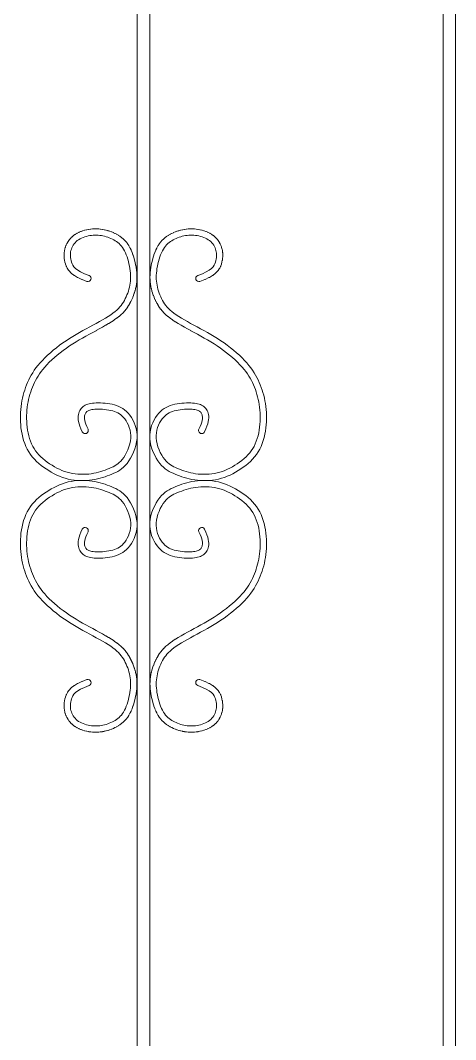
# Model space of a CAD drawing. Header units: millimetres. Extents: x -25 to 4147, y 0 to 2650.
# Drawn here: x 3185 to 3531, y 1030 to 1840 of the extents above; entities that cross this region are included whole.
import ezdxf

# ---------------------------------------------------------------- set-up
doc = ezdxf.new("R2010")
doc.units = ezdxf.units.MM
doc.layers.add('ceco.net 340', color=7, linetype='Continuous', lineweight=5)

msp = doc.modelspace()

# ---------------------------------------------------------------- linework, layer by layer
at = {"layer": 'ceco.net 340'}
for p, q in [((3277.63, 2250), (3277.63, 488.65)), ((3287.63, 2250), (3287.63, 488.65)), ((3520.95, 2250), (3520.95, 488.65)), ((3530.95, 2250), (3530.95, 488.65))]:
    msp.add_line(p, q, dxfattribs=at)
for points in [[(3239.45, 1637.25), (3235.66, 1638.68), (3232.66, 1640.08), (3230.33, 1641.45), (3228.58, 1642.78), (3227.31, 1644.09), (3226.42, 1645.38), (3225.81, 1646.64), (3225.38, 1647.87), (3225.05, 1649.09), (3224.8, 1650.28), (3224.62, 1651.46), (3224.53, 1652.62), (3224.52, 1653.76), (3224.59, 1654.89), (3224.74, 1656.01), (3224.98, 1657.12), (3225.3, 1658.21), (3225.71, 1659.29), (3226.2, 1660.35), (3226.78, 1661.37), (3227.45, 1662.35), (3228.21, 1663.28), (3229.07, 1664.16), (3230.02, 1664.97), (3231.07, 1665.72), (3232.2, 1666.39), (3233.4, 1666.99), (3234.65, 1667.52), (3235.95, 1667.98), (3237.28, 1668.38), (3238.62, 1668.71), (3239.97, 1668.96), (3241.3, 1669.16), (3242.63, 1669.28), (3243.95, 1669.35), (3245.26, 1669.35), (3246.56, 1669.29), (3247.86, 1669.17), (3249.15, 1668.99), (3250.43, 1668.75), (3251.71, 1668.46), (3252.98, 1668.11), (3254.24, 1667.71), (3255.48, 1667.26), (3256.7, 1666.75), (3257.89, 1666.19), (3259.04, 1665.59), (3260.16, 1664.93), (3261.23, 1664.22), (3262.26, 1663.46), (3263.25, 1662.62), (3264.19, 1661.69), (3265.09, 1660.67), (3265.95, 1659.54), (3266.77, 1658.29), (3267.54, 1656.9), (3268.27, 1655.38), (3268.95, 1653.73), (3269.58, 1651.99), (3270.16, 1650.18), (3270.68, 1648.32), (3271.14, 1646.45), (3271.53, 1644.58), (3271.86, 1642.75), (3272.11, 1640.96), (3272.3, 1639.23), (3272.4, 1637.55), (3272.44, 1635.9), (3272.4, 1634.27), (3272.29, 1632.68), (3272.1, 1631.09), (3271.84, 1629.51), (3271.5, 1627.94), (3271.1, 1626.37), (3270.62, 1624.82), (3270.09, 1623.28), (3269.5, 1621.77), (3268.86, 1620.29), (3268.17, 1618.85), (3267.44, 1617.46), (3266.67, 1616.11), (3265.84, 1614.81), (3264.92, 1613.54), (3263.91, 1612.29), (3262.77, 1611.05), (3261.49, 1609.81), (3260.04, 1608.57), (3258.41, 1607.31), (3256.58, 1606.02), (3254.56, 1604.71), (3252.38, 1603.37), (3250.07, 1602.01), (3247.63, 1600.63), (3245.11, 1599.23), (3242.51, 1597.8), (3239.87, 1596.37), (3237.2, 1594.91), (3234.51, 1593.43), (3231.81, 1591.91), (3229.11, 1590.36), (3226.42, 1588.76), (3223.75, 1587.11), (3221.1, 1585.4), (3218.49, 1583.62), (3215.91, 1581.77), (3213.4, 1579.85), (3210.95, 1577.89), (3208.6, 1575.89), (3206.35, 1573.87), (3204.22, 1571.84), (3202.22, 1569.82), (3200.38, 1567.81), (3198.7, 1565.83), (3197.17, 1563.88), (3195.79, 1561.95), (3194.53, 1560.02), (3193.39, 1558.1), (3192.34, 1556.17), (3191.38, 1554.24), (3190.49, 1552.28), (3189.67, 1550.3), (3188.9, 1548.29), (3188.19, 1546.25), (3187.55, 1544.17), (3186.97, 1542.06), (3186.45, 1539.9), (3185.99, 1537.7), (3185.6, 1535.46), (3185.28, 1533.16), (3185.03, 1530.82), (3184.85, 1528.43), (3184.75, 1526.01), (3184.74, 1523.56), (3184.81, 1521.09), (3184.98, 1518.6), (3185.24, 1516.09), (3185.61, 1513.57), (3186.07, 1511.06), (3186.65, 1508.58), (3187.35, 1506.13), (3188.17, 1503.73), (3189.11, 1501.4), (3190.19, 1499.16), (3191.41, 1497.02), (3192.77, 1494.99), (3194.25, 1493.07), (3195.86, 1491.25), (3197.57, 1489.53), (3199.38, 1487.9), (3201.26, 1486.36), (3203.21, 1484.89), (3205.22, 1483.5), (3207.27, 1482.18), (3209.37, 1480.93), (3211.51, 1479.76), (3213.69, 1478.69), (3215.91, 1477.71), (3218.18, 1476.85), (3220.49, 1476.1), (3222.84, 1475.48), (3225.23, 1474.99), (3227.65, 1474.62), (3230.08, 1474.38), (3232.51, 1474.25), (3234.92, 1474.24), (3237.3, 1474.33), (3239.62, 1474.52), (3241.88, 1474.8), (3244.07, 1475.17), (3246.17, 1475.62), (3248.2, 1476.13), (3250.16, 1476.7), (3252.06, 1477.32), (3253.89, 1477.97), (3255.66, 1478.65), (3257.38, 1479.34), (3259.05, 1480.05), (3260.67, 1480.79), (3262.24, 1481.61), (3263.78, 1482.53), (3265.29, 1483.59), (3266.76, 1484.82), (3268.22, 1486.26), (3269.65, 1487.93), (3271.06, 1489.87), (3272.42, 1492.03), (3273.7, 1494.4), (3274.85, 1496.91), (3275.85, 1499.54), (3276.65, 1502.24), (3277.23, 1504.98), (3277.54, 1507.71), (3277.56, 1510.4), (3277.31, 1513.02), (3276.83, 1515.56), (3276.13, 1517.99), (3275.25, 1520.29), (3274.22, 1522.45), (3273.07, 1524.44), (3271.82, 1526.24), (3270.51, 1527.84), (3269.13, 1529.24), (3267.69, 1530.46), (3266.19, 1531.52), (3264.63, 1532.43), (3263, 1533.2), (3261.3, 1533.86), (3259.55, 1534.41), (3257.73, 1534.87), (3255.87, 1535.24), (3253.99, 1535.53), (3252.12, 1535.75), (3250.26, 1535.9), (3248.46, 1535.99), (3246.72, 1536.01), (3245.07, 1535.98), (3243.54, 1535.9), (3242.11, 1535.77), (3240.78, 1535.57), (3239.54, 1535.32), (3238.4, 1535.01), (3237.34, 1534.63), (3236.35, 1534.18), (3235.44, 1533.65), (3234.6, 1533.05), (3233.83, 1532.38), (3233.13, 1531.62), (3232.51, 1530.79), (3231.98, 1529.89), (3231.53, 1528.9), (3231.17, 1527.83), (3230.91, 1526.69), (3230.75, 1525.46), (3230.71, 1524.13), (3230.81, 1522.68), (3231.06, 1521.1), (3231.49, 1519.36), (3232.11, 1517.45), (3232.94, 1515.35), (3234, 1513.04)], [(3325.82, 1637.25), (3329.61, 1638.68), (3332.61, 1640.08), (3334.94, 1641.45), (3336.69, 1642.78), (3337.96, 1644.09), (3338.85, 1645.38), (3339.46, 1646.64), (3339.89, 1647.87), (3340.22, 1649.09), (3340.47, 1650.28), (3340.65, 1651.46), (3340.74, 1652.62), (3340.75, 1653.76), (3340.68, 1654.89), (3340.53, 1656.01), (3340.29, 1657.12), (3339.97, 1658.21), (3339.56, 1659.29), (3339.07, 1660.35), (3338.49, 1661.37), (3337.82, 1662.35), (3337.06, 1663.28), (3336.2, 1664.16), (3335.25, 1664.97), (3334.2, 1665.72), (3333.07, 1666.39), (3331.87, 1666.99), (3330.62, 1667.52), (3329.32, 1667.98), (3327.99, 1668.38), (3326.65, 1668.71), (3325.3, 1668.96), (3323.97, 1669.16), (3322.64, 1669.28), (3321.32, 1669.35), (3320.01, 1669.35), (3318.71, 1669.29), (3317.41, 1669.17), (3316.12, 1668.99), (3314.84, 1668.75), (3313.56, 1668.46), (3312.29, 1668.11), (3311.03, 1667.71), (3309.79, 1667.26), (3308.57, 1666.75), (3307.38, 1666.19), (3306.23, 1665.59), (3305.11, 1664.93), (3304.04, 1664.22), (3303.01, 1663.46), (3302.02, 1662.62), (3301.08, 1661.69), (3300.18, 1660.67), (3299.32, 1659.54), (3298.5, 1658.29), (3297.73, 1656.9), (3297, 1655.38), (3296.32, 1653.73), (3295.69, 1651.99), (3295.11, 1650.18), (3294.59, 1648.32), (3294.13, 1646.45), (3293.73, 1644.58), (3293.41, 1642.75), (3293.16, 1640.96), (3292.97, 1639.23), (3292.87, 1637.55), (3292.83, 1635.9), (3292.87, 1634.27), (3292.98, 1632.68), (3293.17, 1631.09), (3293.43, 1629.51), (3293.77, 1627.94), (3294.17, 1626.37), (3294.64, 1624.82), (3295.18, 1623.28), (3295.77, 1621.77), (3296.41, 1620.29), (3297.09, 1618.85), (3297.83, 1617.46), (3298.6, 1616.11), (3299.43, 1614.81), (3300.35, 1613.54), (3301.36, 1612.29), (3302.5, 1611.05), (3303.78, 1609.81), (3305.23, 1608.57), (3306.86, 1607.31), (3308.69, 1606.02), (3310.71, 1604.71), (3312.89, 1603.37), (3315.2, 1602.01), (3317.63, 1600.63), (3320.16, 1599.23), (3322.76, 1597.8), (3325.4, 1596.37), (3328.07, 1594.91), (3330.76, 1593.43), (3333.46, 1591.91), (3336.16, 1590.36), (3338.85, 1588.76), (3341.52, 1587.11), (3344.17, 1585.4), (3346.78, 1583.62), (3349.36, 1581.77), (3351.87, 1579.85), (3354.32, 1577.89), (3356.67, 1575.89), (3358.92, 1573.87), (3361.05, 1571.84), (3363.05, 1569.82), (3364.89, 1567.81), (3366.57, 1565.83), (3368.1, 1563.88), (3369.48, 1561.95), (3370.74, 1560.02), (3371.88, 1558.1), (3372.93, 1556.17), (3373.89, 1554.24), (3374.78, 1552.28), (3375.6, 1550.3), (3376.37, 1548.29), (3377.08, 1546.25), (3377.72, 1544.17), (3378.3, 1542.06), (3378.82, 1539.9), (3379.28, 1537.7), (3379.67, 1535.46), (3379.99, 1533.16), (3380.24, 1530.82), (3380.42, 1528.43), (3380.52, 1526.01), (3380.53, 1523.56), (3380.46, 1521.09), (3380.29, 1518.6), (3380.03, 1516.09), (3379.66, 1513.57), (3379.2, 1511.06), (3378.62, 1508.58), (3377.92, 1506.13), (3377.1, 1503.73), (3376.16, 1501.4), (3375.08, 1499.16), (3373.86, 1497.02), (3372.5, 1494.99), (3371.02, 1493.07), (3369.41, 1491.25), (3367.7, 1489.53), (3365.89, 1487.9), (3364.01, 1486.36), (3362.06, 1484.89), (3360.05, 1483.5), (3358, 1482.18), (3355.9, 1480.93), (3353.76, 1479.76), (3351.58, 1478.69), (3349.36, 1477.71), (3347.09, 1476.85), (3344.78, 1476.1), (3342.43, 1475.48), (3340.04, 1474.99), (3337.62, 1474.62), (3335.19, 1474.38), (3332.76, 1474.25), (3330.35, 1474.24), (3327.97, 1474.33), (3325.65, 1474.52), (3323.39, 1474.8), (3321.2, 1475.17), (3319.1, 1475.62), (3317.07, 1476.13), (3315.11, 1476.7), (3313.21, 1477.32), (3311.38, 1477.97), (3309.61, 1478.65), (3307.89, 1479.34), (3306.22, 1480.05), (3304.6, 1480.79), (3303.03, 1481.61), (3301.49, 1482.53), (3299.98, 1483.59), (3298.5, 1484.82), (3297.05, 1486.26), (3295.62, 1487.93), (3294.21, 1489.87), (3292.85, 1492.03), (3291.57, 1494.4), (3290.42, 1496.91), (3289.42, 1499.54), (3288.62, 1502.24), (3288.04, 1504.98), (3287.73, 1507.71), (3287.71, 1510.4), (3287.96, 1513.02), (3288.44, 1515.56), (3289.14, 1517.99), (3290.02, 1520.29), (3291.05, 1522.45), (3292.2, 1524.44), (3293.45, 1526.24), (3294.76, 1527.84), (3296.14, 1529.24), (3297.57, 1530.46), (3299.08, 1531.52), (3300.64, 1532.43), (3302.27, 1533.2), (3303.97, 1533.86), (3305.72, 1534.41), (3307.54, 1534.87), (3309.4, 1535.24), (3311.28, 1535.53), (3313.15, 1535.75), (3315.01, 1535.9), (3316.81, 1535.99), (3318.55, 1536.01), (3320.2, 1535.98), (3321.73, 1535.9), (3323.16, 1535.77), (3324.49, 1535.57), (3325.73, 1535.32), (3326.87, 1535.01), (3327.93, 1534.63), (3328.92, 1534.18), (3329.83, 1533.65), (3330.67, 1533.05), (3331.44, 1532.38), (3332.14, 1531.62), (3332.76, 1530.79), (3333.29, 1529.89), (3333.74, 1528.9), (3334.1, 1527.83), (3334.36, 1526.69), (3334.52, 1525.46), (3334.56, 1524.13), (3334.46, 1522.68), (3334.21, 1521.1), (3333.78, 1519.36), (3333.16, 1517.45), (3332.33, 1515.35), (3331.27, 1513.04)], [(3239.45, 1311.39), (3235.66, 1309.96), (3232.66, 1308.57), (3230.33, 1307.2), (3228.58, 1305.86), (3227.31, 1304.55), (3226.42, 1303.27), (3225.81, 1302.01), (3225.38, 1300.77), (3225.05, 1299.56), (3224.8, 1298.36), (3224.62, 1297.19), (3224.53, 1296.03), (3224.52, 1294.88), (3224.59, 1293.75), (3224.74, 1292.64), (3224.98, 1291.53), (3225.3, 1290.43), (3225.71, 1289.35), (3226.2, 1288.3), (3226.78, 1287.28), (3227.45, 1286.3), (3228.21, 1285.36), (3229.07, 1284.49), (3230.02, 1283.67), (3231.07, 1282.93), (3232.2, 1282.26), (3233.4, 1281.66), (3234.65, 1281.12), (3235.95, 1280.66), (3237.28, 1280.27), (3238.62, 1279.94), (3239.97, 1279.68), (3241.3, 1279.49), (3242.63, 1279.36), (3243.95, 1279.3), (3245.26, 1279.3), (3246.56, 1279.36), (3247.86, 1279.48), (3249.15, 1279.66), (3250.43, 1279.9), (3251.71, 1280.19), (3252.98, 1280.53), (3254.24, 1280.94), (3255.48, 1281.39), (3256.7, 1281.9), (3257.89, 1282.45), (3259.04, 1283.06), (3260.16, 1283.72), (3261.23, 1284.42), (3262.26, 1285.19), (3263.25, 1286.03), (3264.19, 1286.95), (3265.09, 1287.97), (3265.95, 1289.1), (3266.77, 1290.35), (3267.54, 1291.74), (3268.27, 1293.27), (3268.95, 1294.91), (3269.58, 1296.66), (3270.16, 1298.47), (3270.68, 1300.32), (3271.14, 1302.2), (3271.53, 1304.07), (3271.86, 1305.9), (3272.11, 1307.68), (3272.3, 1309.41), (3272.4, 1311.1), (3272.44, 1312.75), (3272.4, 1314.37), (3272.29, 1315.97), (3272.1, 1317.55), (3271.84, 1319.13), (3271.5, 1320.71), (3271.1, 1322.27), (3270.62, 1323.83), (3270.09, 1325.36), (3269.5, 1326.87), (3268.86, 1328.35), (3268.17, 1329.79), (3267.44, 1331.18), (3266.67, 1332.53), (3265.84, 1333.83), (3264.92, 1335.11), (3263.91, 1336.36), (3262.77, 1337.6), (3261.49, 1338.83), (3260.04, 1340.08), (3258.41, 1341.34), (3256.58, 1342.62), (3254.56, 1343.94), (3252.38, 1345.27), (3250.07, 1346.63), (3247.63, 1348.02), (3245.11, 1349.42), (3242.51, 1350.84), (3239.87, 1352.28), (3237.2, 1353.74), (3234.51, 1355.22), (3231.81, 1356.73), (3229.11, 1358.28), (3226.42, 1359.88), (3223.75, 1361.53), (3221.1, 1363.24), (3218.49, 1365.02), (3215.91, 1366.88), (3213.4, 1368.79), (3210.95, 1370.75), (3208.6, 1372.75), (3206.35, 1374.77), (3204.22, 1376.8), (3202.22, 1378.83), (3200.38, 1380.83), (3198.7, 1382.81), (3197.17, 1384.76), (3195.79, 1386.7), (3194.53, 1388.62), (3193.39, 1390.55), (3192.34, 1392.47), (3191.38, 1394.41), (3190.49, 1396.36), (3189.67, 1398.34), (3188.9, 1400.35), (3188.19, 1402.39), (3187.55, 1404.47), (3186.97, 1406.58), (3186.45, 1408.74), (3185.99, 1410.94), (3185.6, 1413.19), (3185.28, 1415.49), (3185.03, 1417.83), (3184.85, 1420.21), (3184.75, 1422.63), (3184.74, 1425.08), (3184.81, 1427.55), (3184.98, 1430.05), (3185.24, 1432.56), (3185.61, 1435.07), (3186.07, 1437.58), (3186.65, 1440.07), (3187.35, 1442.52), (3188.17, 1444.91), (3189.11, 1447.24), (3190.19, 1449.48), (3191.41, 1451.63), (3192.77, 1453.66), (3194.25, 1455.58), (3195.86, 1457.4), (3197.57, 1459.12), (3199.38, 1460.75), (3201.26, 1462.29), (3203.21, 1463.75), (3205.22, 1465.15), (3207.27, 1466.47), (3209.37, 1467.72), (3211.51, 1468.88), (3213.69, 1469.96), (3215.91, 1470.93), (3218.18, 1471.8), (3220.49, 1472.54), (3222.84, 1473.17), (3225.23, 1473.66), (3227.65, 1474.02), (3230.08, 1474.26), (3232.51, 1474.39), (3234.92, 1474.41), (3237.3, 1474.32), (3239.62, 1474.13), (3241.88, 1473.85), (3244.07, 1473.48), (3246.17, 1473.03), (3248.2, 1472.52), (3250.16, 1471.95), (3252.06, 1471.33), (3253.89, 1470.68), (3255.66, 1470), (3257.38, 1469.31), (3259.05, 1468.6), (3260.67, 1467.86), (3262.24, 1467.04), (3263.78, 1466.12), (3265.29, 1465.06), (3266.76, 1463.83), (3268.22, 1462.39), (3269.65, 1460.71), (3271.06, 1458.78), (3272.42, 1456.61), (3273.7, 1454.25), (3274.85, 1451.73), (3275.85, 1449.11), (3276.65, 1446.4), (3277.23, 1443.67), (3277.54, 1440.94), (3277.56, 1438.25), (3277.31, 1435.62), (3276.83, 1433.09), (3276.13, 1430.65), (3275.25, 1428.35), (3274.22, 1426.19), (3273.07, 1424.21), (3271.82, 1422.41), (3270.51, 1420.81), (3269.13, 1419.41), (3267.69, 1418.18), (3266.19, 1417.13), (3264.63, 1416.22), (3263, 1415.44), (3261.3, 1414.79), (3259.55, 1414.24), (3257.73, 1413.78), (3255.87, 1413.4), (3253.99, 1413.11), (3252.12, 1412.89), (3250.26, 1412.74), (3248.46, 1412.66), (3246.72, 1412.63), (3245.07, 1412.66), (3243.54, 1412.74), (3242.11, 1412.88), (3240.78, 1413.07), (3239.54, 1413.32), (3238.4, 1413.64), (3237.34, 1414.02), (3236.35, 1414.47), (3235.44, 1414.99), (3234.6, 1415.59), (3233.83, 1416.27), (3233.13, 1417.02), (3232.51, 1417.85), (3231.98, 1418.76), (3231.53, 1419.75), (3231.17, 1420.81), (3230.91, 1421.96), (3230.75, 1423.19), (3230.71, 1424.52), (3230.81, 1425.96), (3231.06, 1427.55), (3231.49, 1429.28), (3232.11, 1431.19), (3232.94, 1433.29), (3234, 1435.6)], [(3325.82, 1311.39), (3329.61, 1309.96), (3332.61, 1308.57), (3334.94, 1307.2), (3336.69, 1305.86), (3337.96, 1304.55), (3338.85, 1303.27), (3339.46, 1302.01), (3339.89, 1300.77), (3340.22, 1299.56), (3340.47, 1298.36), (3340.65, 1297.19), (3340.74, 1296.03), (3340.75, 1294.88), (3340.68, 1293.75), (3340.53, 1292.64), (3340.29, 1291.53), (3339.97, 1290.43), (3339.56, 1289.35), (3339.07, 1288.3), (3338.49, 1287.28), (3337.82, 1286.3), (3337.06, 1285.36), (3336.2, 1284.49), (3335.25, 1283.67), (3334.2, 1282.93), (3333.07, 1282.26), (3331.87, 1281.66), (3330.62, 1281.12), (3329.32, 1280.66), (3327.99, 1280.27), (3326.65, 1279.94), (3325.3, 1279.68), (3323.97, 1279.49), (3322.64, 1279.36), (3321.32, 1279.3), (3320.01, 1279.3), (3318.71, 1279.36), (3317.41, 1279.48), (3316.12, 1279.66), (3314.84, 1279.9), (3313.56, 1280.19), (3312.29, 1280.53), (3311.03, 1280.94), (3309.79, 1281.39), (3308.57, 1281.9), (3307.38, 1282.45), (3306.23, 1283.06), (3305.11, 1283.72), (3304.04, 1284.42), (3303.01, 1285.19), (3302.02, 1286.03), (3301.08, 1286.95), (3300.18, 1287.97), (3299.32, 1289.1), (3298.5, 1290.35), (3297.73, 1291.74), (3297, 1293.27), (3296.32, 1294.91), (3295.69, 1296.66), (3295.11, 1298.47), (3294.59, 1300.32), (3294.13, 1302.2), (3293.73, 1304.07), (3293.41, 1305.9), (3293.16, 1307.68), (3292.97, 1309.41), (3292.87, 1311.1), (3292.83, 1312.75), (3292.87, 1314.37), (3292.98, 1315.97), (3293.17, 1317.55), (3293.43, 1319.13), (3293.77, 1320.71), (3294.17, 1322.27), (3294.64, 1323.83), (3295.18, 1325.36), (3295.77, 1326.87), (3296.41, 1328.35), (3297.09, 1329.79), (3297.83, 1331.18), (3298.6, 1332.53), (3299.43, 1333.83), (3300.35, 1335.11), (3301.36, 1336.36), (3302.5, 1337.6), (3303.78, 1338.83), (3305.23, 1340.08), (3306.86, 1341.34), (3308.69, 1342.62), (3310.71, 1343.94), (3312.89, 1345.27), (3315.2, 1346.63), (3317.63, 1348.02), (3320.16, 1349.42), (3322.76, 1350.84), (3325.4, 1352.28), (3328.07, 1353.74), (3330.76, 1355.22), (3333.46, 1356.73), (3336.16, 1358.28), (3338.85, 1359.88), (3341.52, 1361.53), (3344.17, 1363.24), (3346.78, 1365.02), (3349.36, 1366.88), (3351.87, 1368.79), (3354.32, 1370.75), (3356.67, 1372.75), (3358.92, 1374.77), (3361.05, 1376.8), (3363.05, 1378.83), (3364.89, 1380.83), (3366.57, 1382.81), (3368.1, 1384.76), (3369.48, 1386.7), (3370.74, 1388.62), (3371.88, 1390.55), (3372.93, 1392.47), (3373.89, 1394.41), (3374.78, 1396.36), (3375.6, 1398.34), (3376.37, 1400.35), (3377.08, 1402.39), (3377.72, 1404.47), (3378.3, 1406.58), (3378.82, 1408.74), (3379.28, 1410.94), (3379.67, 1413.19), (3379.99, 1415.49), (3380.24, 1417.83), (3380.42, 1420.21), (3380.52, 1422.63), (3380.53, 1425.08), (3380.46, 1427.55), (3380.29, 1430.05), (3380.03, 1432.56), (3379.66, 1435.07), (3379.2, 1437.58), (3378.62, 1440.07), (3377.92, 1442.52), (3377.1, 1444.91), (3376.16, 1447.24), (3375.08, 1449.48), (3373.86, 1451.63), (3372.5, 1453.66), (3371.02, 1455.58), (3369.41, 1457.4), (3367.7, 1459.12), (3365.89, 1460.75), (3364.01, 1462.29), (3362.06, 1463.75), (3360.05, 1465.15), (3358, 1466.47), (3355.9, 1467.72), (3353.76, 1468.88), (3351.58, 1469.96), (3349.36, 1470.93), (3347.09, 1471.8), (3344.78, 1472.54), (3342.43, 1473.17), (3340.04, 1473.66), (3337.62, 1474.02), (3335.19, 1474.26), (3332.76, 1474.39), (3330.35, 1474.41), (3327.97, 1474.32), (3325.65, 1474.13), (3323.39, 1473.85), (3321.2, 1473.48), (3319.1, 1473.03), (3317.07, 1472.52), (3315.11, 1471.95), (3313.21, 1471.33), (3311.38, 1470.68), (3309.61, 1470), (3307.89, 1469.31), (3306.22, 1468.6), (3304.6, 1467.86), (3303.03, 1467.04), (3301.49, 1466.12), (3299.98, 1465.06), (3298.5, 1463.83), (3297.05, 1462.39), (3295.62, 1460.71), (3294.21, 1458.78), (3292.85, 1456.61), (3291.57, 1454.25), (3290.42, 1451.73), (3289.42, 1449.11), (3288.62, 1446.4), (3288.04, 1443.67), (3287.73, 1440.94), (3287.71, 1438.25), (3287.96, 1435.62), (3288.44, 1433.09), (3289.14, 1430.65), (3290.02, 1428.35), (3291.05, 1426.19), (3292.2, 1424.21), (3293.45, 1422.41), (3294.76, 1420.81), (3296.14, 1419.41), (3297.57, 1418.18), (3299.08, 1417.13), (3300.64, 1416.22), (3302.27, 1415.44), (3303.97, 1414.79), (3305.72, 1414.24), (3307.54, 1413.78), (3309.4, 1413.4), (3311.28, 1413.11), (3313.15, 1412.89), (3315.01, 1412.74), (3316.81, 1412.66), (3318.55, 1412.63), (3320.2, 1412.66), (3321.73, 1412.74), (3323.16, 1412.88), (3324.49, 1413.07), (3325.73, 1413.32), (3326.87, 1413.64), (3327.93, 1414.02), (3328.92, 1414.47), (3329.83, 1414.99), (3330.67, 1415.59), (3331.44, 1416.27), (3332.14, 1417.02), (3332.76, 1417.85), (3333.29, 1418.76), (3333.74, 1419.75), (3334.1, 1420.81), (3334.36, 1421.96), (3334.52, 1423.19), (3334.56, 1424.52), (3334.46, 1425.96), (3334.21, 1427.55), (3333.78, 1429.28), (3333.16, 1431.19), (3332.33, 1433.29), (3331.27, 1435.6)]]:
    msp.add_lwpolyline(points, dxfattribs=at)
for points in [[(3237.68, 1632.58), (3233.9, 1634, -0.018526), (3233.56, 1634.15), (3230.55, 1635.54, -0.02401), (3230.12, 1635.77), (3227.8, 1637.13, -0.03058), (3227.29, 1637.47), (3225.54, 1638.81, -0.037109), (3224.99, 1639.31), (3223.72, 1640.62, -0.040944), (3223.2, 1641.25), (3222.31, 1642.53, -0.03872), (3221.92, 1643.2), (3221.31, 1644.46, -0.02899), (3221.09, 1644.99), (3220.66, 1646.23, -0.016625), (3220.56, 1646.55), (3220.23, 1647.76, -0.014695), (3220.16, 1648.05), (3219.91, 1649.24, -0.015749), (3219.85, 1649.55), (3219.68, 1650.73, -0.016704), (3219.64, 1651.06), (3219.55, 1652.22, -0.017506), (3219.53, 1652.57), (3219.52, 1653.71, -0.018102), (3219.53, 1654.08), (3219.6, 1655.21, -0.01845), (3219.64, 1655.57), (3219.79, 1656.69, -0.018524), (3219.85, 1657.05), (3220.09, 1658.16, -0.018452), (3220.18, 1658.52), (3220.5, 1659.62, -0.018802), (3220.62, 1659.97), (3221.03, 1661.05, -0.019374), (3221.18, 1661.41), (3221.67, 1662.46, -0.020024), (3221.85, 1662.82), (3222.43, 1663.84, -0.020714), (3222.65, 1664.19), (3223.32, 1665.17, -0.021397), (3223.58, 1665.52), (3224.34, 1666.45, -0.022021), (3224.64, 1666.78), (3225.49, 1667.65, -0.022531), (3225.82, 1667.96), (3226.77, 1668.77, -0.022367), (3227.13, 1669.05), (3228.17, 1669.79, -0.020214), (3228.51, 1670.01), (3229.64, 1670.69, -0.017942), (3229.95, 1670.86), (3231.15, 1671.46, -0.016078), (3231.45, 1671.59), (3232.7, 1672.13, -0.01459), (3232.97, 1672.23), (3234.27, 1672.69, -0.01344), (3234.53, 1672.78), (3235.85, 1673.17, -0.012596), (3236.1, 1673.24), (3237.44, 1673.56, -0.012037), (3237.68, 1673.62), (3239.02, 1673.87, -0.011796), (3239.25, 1673.91), (3240.59, 1674.11, -0.01186), (3240.83, 1674.13), (3242.15, 1674.26, -0.011906), (3242.39, 1674.28), (3243.71, 1674.34, -0.011871), (3243.95, 1674.35), (3245.26, 1674.35, -0.011755), (3245.49, 1674.34), (3246.79, 1674.28, -0.01156), (3247.02, 1674.26), (3248.32, 1674.14, -0.011293), (3248.54, 1674.12), (3249.83, 1673.94, -0.01096), (3250.05, 1673.9), (3251.34, 1673.67, -0.010625), (3251.54, 1673.62), (3252.82, 1673.33, -0.010507), (3253.03, 1673.28), (3254.3, 1672.93, -0.010519), (3254.5, 1672.87), (3255.76, 1672.47, -0.010613), (3255.96, 1672.4), (3257.2, 1671.95, -0.010791), (3257.4, 1671.87), (3258.62, 1671.37, -0.011052), (3258.82, 1671.28), (3260.01, 1670.72, -0.011398), (3260.21, 1670.62), (3261.37, 1670.01, -0.011831), (3261.57, 1669.9), (3262.69, 1669.24, -0.012624), (3262.9, 1669.11), (3263.98, 1668.4, -0.014451), (3264.21, 1668.24), (3265.25, 1667.47, -0.016231), (3265.5, 1667.27), (3266.49, 1666.43, -0.017546), (3266.75, 1666.19), (3267.69, 1665.27, -0.018298), (3267.94, 1665), (3268.84, 1663.98, -0.018454), (3269.08, 1663.7), (3269.93, 1662.57, -0.01805), (3270.14, 1662.27), (3270.96, 1661.02, -0.017188), (3271.13, 1660.72), (3271.91, 1659.34, -0.015683), (3272.05, 1659.06), (3272.78, 1657.53, -0.013181), (3272.89, 1657.29), (3273.57, 1655.65, -0.01117), (3273.65, 1655.44), (3274.28, 1653.69, -0.009782), (3274.35, 1653.51), (3274.92, 1651.7, -0.008856), (3274.97, 1651.53), (3275.5, 1649.67, -0.008297), (3275.54, 1649.51), (3276, 1647.64, -0.008056), (3276.03, 1647.48), (3276.43, 1645.61, -0.008123), (3276.46, 1645.45), (3276.78, 1643.62, -0.008556), (3276.81, 1643.45), (3277.06, 1641.67, -0.00932), (3277.09, 1641.48), (3277.27, 1639.75, -0.010075), (3277.28, 1639.55), (3277.39, 1637.87, -0.010733), (3277.4, 1637.65), (3277.44, 1636, -0.011254), (3277.44, 1635.78), (3277.4, 1634.15, -0.011605), (3277.39, 1633.92), (3277.27, 1632.32, -0.011758), (3277.25, 1632.09), (3277.06, 1630.51, -0.011701), (3277.03, 1630.27), (3276.77, 1628.7, -0.011388), (3276.73, 1628.47), (3276.39, 1626.9, -0.010808), (3276.34, 1626.69), (3275.94, 1625.12, -0.010278), (3275.88, 1624.92), (3275.41, 1623.37, -0.009859), (3275.35, 1623.18), (3274.82, 1621.64, -0.009545), (3274.75, 1621.46), (3274.16, 1619.96, -0.009335), (3274.09, 1619.78), (3273.45, 1618.3, -0.009229), (3273.37, 1618.14), (3272.69, 1616.7, -0.00923), (3272.6, 1616.53), (3271.87, 1615.14, -0.009723), (3271.78, 1614.97), (3271, 1613.62, -0.011671), (3270.88, 1613.42), (3270.05, 1612.12, -0.013556), (3269.9, 1611.89), (3268.98, 1610.62, -0.014792), (3268.8, 1610.39), (3267.79, 1609.14, -0.015289), (3267.59, 1608.9), (3266.45, 1607.67, -0.015076), (3266.24, 1607.45), (3264.96, 1606.21, -0.014282), (3264.75, 1606.02), (3263.3, 1604.78, -0.013091), (3263.1, 1604.61), (3261.47, 1603.35, -0.011392), (3261.28, 1603.22), (3259.45, 1601.93, -0.008802), (3259.3, 1601.83), (3257.29, 1600.52, -0.006609), (3257.18, 1600.45), (3255, 1599.11, -0.004919), (3254.92, 1599.06), (3252.6, 1597.7, -0.003568), (3252.54, 1597.66), (3250.11, 1596.28, -0.002447), (3250.06, 1596.26), (3247.54, 1594.86, -0.001481), (3247.51, 1594.84), (3244.91, 1593.42, -0.000613), (3244.9, 1593.41), (3242.26, 1591.97), (3239.6, 1590.52), (3236.94, 1589.06), (3234.28, 1587.57), (3231.64, 1586.05), (3229.02, 1584.49), (3226.42, 1582.89), (3223.87, 1581.23), (3221.35, 1579.52), (3218.89, 1577.75), (3216.48, 1575.92), (3214.14, 1574.04), (3211.89, 1572.12), (3209.74, 1570.2), (3207.72, 1568.28), (3205.84, 1566.37), (3204.13, 1564.5), (3202.58, 1562.68), (3201.18, 1560.89), (3199.92, 1559.12), (3198.77, 1557.37), (3197.73, 1555.63), (3196.78, 1553.87), (3195.9, 1552.09), (3195.08, 1550.29), (3194.31, 1548.45), (3193.6, 1546.58), (3192.94, 1544.69), (3192.35, 1542.77), (3191.81, 1540.81), (3191.33, 1538.81), (3190.9, 1536.77), (3190.54, 1534.68), (3190.24, 1532.54), (3190.01, 1530.36), (3189.84, 1528.15), (3189.75, 1525.9), (3189.74, 1523.62), (3189.81, 1521.33), (3189.96, 1519.02), (3190.21, 1516.71), (3190.54, 1514.39), (3190.97, 1512.09), (3191.5, 1509.83), (3192.12, 1507.62), (3192.85, 1505.48), (3193.69, 1503.43), (3194.62, 1501.48), (3195.67, 1499.64), (3196.83, 1497.91), (3198.11, 1496.26), (3199.51, 1494.67), (3201.02, 1493.15), (3202.64, 1491.69), (3204.35, 1490.29), (3206.14, 1488.95), (3208, 1487.66), (3209.91, 1486.43), (3211.85, 1485.27), (3213.81, 1484.2), (3215.79, 1483.22), (3217.81, 1482.34), (3219.84, 1481.57), (3221.9, 1480.9), (3223.98, 1480.35), (3226.11, 1479.91), (3228.27, 1479.59), (3230.46, 1479.37), (3232.66, 1479.25), (3234.84, 1479.24), (3237, 1479.32), (3239.11, 1479.49), (3241.16, 1479.75), (3243.13, 1480.08), (3245.04, 1480.49), (3246.89, 1480.95), (3248.69, 1481.48), (3250.45, 1482.05), (3252.16, 1482.66), (3253.84, 1483.3), (3255.47, 1483.96), (3257.03, 1484.62), (3258.47, 1485.28), (3259.81, 1485.97), (3261.06, 1486.72), (3262.24, 1487.56), (3263.4, 1488.52), (3264.55, 1489.66), (3265.72, 1491.03), (3266.92, 1492.67), (3268.1, 1494.55), (3269.22, 1496.63), (3270.23, 1498.84), (3271.11, 1501.14), (3271.8, 1503.47), (3272.28, 1505.78), (3272.54, 1508.01), (3272.56, 1510.18), (3272.36, 1512.31), (3271.96, 1514.4), (3271.38, 1516.41), (3270.65, 1518.32), (3269.79, 1520.12), (3268.84, 1521.76), (3267.83, 1523.22), (3266.79, 1524.49), (3265.72, 1525.57), (3264.63, 1526.5), (3263.49, 1527.3), (3262.29, 1528), (3261.02, 1528.61), (3259.65, 1529.13), (3258.19, 1529.59), (3256.62, 1529.99), (3254.99, 1530.32), (3253.31, 1530.58), (3251.62, 1530.78), (3249.94, 1530.91), (3248.3, 1530.99), (3246.73, 1531.01), (3245.25, 1530.99), (3243.91, 1530.91), (3242.7, 1530.8), (3241.63, 1530.65), (3240.71, 1530.46), (3239.91, 1530.24), (3239.23, 1529.99), (3238.65, 1529.73), (3238.14, 1529.44), (3237.7, 1529.12), (3237.32, 1528.79), (3236.98, 1528.42), (3236.68, 1528.02), (3236.42, 1527.58), (3236.19, 1527.07), (3235.99, 1526.48), (3235.84, 1525.81), (3235.74, 1525.06), (3235.72, 1524.22), (3235.78, 1523.24), (3235.96, 1522.09), (3236.3, 1520.73), (3236.81, 1519.15), (3237.54, 1517.32), (3238.54, 1515.13)], [(3327.59, 1632.58), (3331.37, 1634, 0.018526), (3331.71, 1634.15), (3334.72, 1635.54, 0.02401), (3335.14, 1635.77), (3337.47, 1637.13, 0.03058), (3337.98, 1637.47), (3339.73, 1638.81, 0.037109), (3340.28, 1639.31), (3341.55, 1640.62, 0.040944), (3342.07, 1641.25), (3342.96, 1642.53, 0.03872), (3343.35, 1643.2), (3343.96, 1644.46, 0.02899), (3344.18, 1644.99), (3344.61, 1646.23, 0.016625), (3344.71, 1646.55), (3345.04, 1647.76, 0.014695), (3345.11, 1648.05), (3345.36, 1649.24, 0.015749), (3345.42, 1649.55), (3345.59, 1650.73, 0.016704), (3345.63, 1651.06), (3345.72, 1652.22, 0.017506), (3345.74, 1652.57), (3345.75, 1653.71, 0.018102), (3345.74, 1654.08), (3345.67, 1655.21, 0.01845), (3345.63, 1655.57), (3345.48, 1656.69, 0.018524), (3345.42, 1657.05), (3345.18, 1658.16, 0.018452), (3345.09, 1658.52), (3344.77, 1659.62, 0.018802), (3344.65, 1659.97), (3344.24, 1661.05, 0.019374), (3344.09, 1661.41), (3343.6, 1662.46, 0.020024), (3343.42, 1662.82), (3342.84, 1663.84, 0.020714), (3342.62, 1664.19), (3341.95, 1665.17, 0.021397), (3341.69, 1665.52), (3340.93, 1666.45, 0.022021), (3340.63, 1666.78), (3339.78, 1667.65, 0.022531), (3339.45, 1667.96), (3338.5, 1668.77, 0.022367), (3338.14, 1669.05), (3337.1, 1669.79, 0.020214), (3336.76, 1670.01), (3335.63, 1670.69, 0.017942), (3335.31, 1670.86), (3334.12, 1671.46, 0.016078), (3333.82, 1671.59), (3332.57, 1672.13, 0.01459), (3332.3, 1672.23), (3331, 1672.69, 0.01344), (3330.74, 1672.78), (3329.42, 1673.17, 0.012596), (3329.17, 1673.24), (3327.83, 1673.56, 0.012037), (3327.59, 1673.62), (3326.25, 1673.87, 0.011796), (3326.01, 1673.91), (3324.68, 1674.11, 0.01186), (3324.44, 1674.13), (3323.12, 1674.26, 0.011906), (3322.88, 1674.28), (3321.56, 1674.34, 0.011871), (3321.32, 1674.35), (3320.01, 1674.35, 0.011755), (3319.78, 1674.34), (3318.48, 1674.28, 0.01156), (3318.25, 1674.26), (3316.95, 1674.14, 0.011293), (3316.73, 1674.12), (3315.44, 1673.94, 0.01096), (3315.22, 1673.9), (3313.93, 1673.67, 0.010625), (3313.73, 1673.62), (3312.45, 1673.33, 0.010507), (3312.24, 1673.28), (3310.97, 1672.93, 0.010519), (3310.77, 1672.87), (3309.51, 1672.47, 0.010613), (3309.31, 1672.4), (3308.07, 1671.95, 0.010791), (3307.87, 1671.87), (3306.65, 1671.37, 0.011052), (3306.45, 1671.28), (3305.26, 1670.72, 0.011398), (3305.06, 1670.62), (3303.9, 1670.01, 0.011831), (3303.7, 1669.9), (3302.58, 1669.24, 0.012624), (3302.37, 1669.11), (3301.29, 1668.4, 0.014451), (3301.05, 1668.24), (3300.02, 1667.47, 0.016231), (3299.77, 1667.27), (3298.78, 1666.43, 0.017546), (3298.52, 1666.19), (3297.58, 1665.27, 0.018298), (3297.33, 1665), (3296.43, 1663.98, 0.018454), (3296.19, 1663.7), (3295.34, 1662.57, 0.01805), (3295.13, 1662.27), (3294.31, 1661.02, 0.017188), (3294.14, 1660.72), (3293.36, 1659.34, 0.015683), (3293.22, 1659.06), (3292.49, 1657.53, 0.013181), (3292.38, 1657.29), (3291.7, 1655.65, 0.01117), (3291.62, 1655.44), (3290.99, 1653.69, 0.009782), (3290.92, 1653.51), (3290.35, 1651.7, 0.008856), (3290.3, 1651.53), (3289.77, 1649.67, 0.008297), (3289.73, 1649.51), (3289.27, 1647.64, 0.008056), (3289.24, 1647.48), (3288.84, 1645.61, 0.008123), (3288.81, 1645.45), (3288.49, 1643.62, 0.008556), (3288.46, 1643.45), (3288.21, 1641.67, 0.00932), (3288.18, 1641.48), (3288, 1639.75, 0.010075), (3287.98, 1639.55), (3287.88, 1637.87, 0.010733), (3287.87, 1637.65), (3287.83, 1636, 0.011254), (3287.83, 1635.78), (3287.87, 1634.15, 0.011605), (3287.88, 1633.92), (3288, 1632.32, 0.011758), (3288.02, 1632.09), (3288.21, 1630.51, 0.011701), (3288.24, 1630.27), (3288.5, 1628.7, 0.011388), (3288.54, 1628.47), (3288.88, 1626.9, 0.010808), (3288.93, 1626.69), (3289.33, 1625.12, 0.010278), (3289.39, 1624.92), (3289.86, 1623.37, 0.009859), (3289.92, 1623.18), (3290.45, 1621.64, 0.009545), (3290.52, 1621.46), (3291.11, 1619.96, 0.009335), (3291.18, 1619.78), (3291.82, 1618.3, 0.009229), (3291.9, 1618.14), (3292.58, 1616.7, 0.00923), (3292.67, 1616.53), (3293.4, 1615.14, 0.009723), (3293.49, 1614.97), (3294.27, 1613.62, 0.011671), (3294.39, 1613.42), (3295.22, 1612.12, 0.013556), (3295.37, 1611.89), (3296.29, 1610.62, 0.014792), (3296.47, 1610.39), (3297.48, 1609.14, 0.015289), (3297.68, 1608.9), (3298.82, 1607.67, 0.015076), (3299.03, 1607.45), (3300.31, 1606.21, 0.014282), (3300.52, 1606.02), (3301.97, 1604.78, 0.013091), (3302.17, 1604.61), (3303.8, 1603.35, 0.011392), (3303.99, 1603.22), (3305.82, 1601.93, 0.008802), (3305.96, 1601.83), (3307.98, 1600.52, 0.006609), (3308.09, 1600.45), (3310.27, 1599.11, 0.004919), (3310.35, 1599.06), (3312.67, 1597.7, 0.003568), (3312.73, 1597.66), (3315.16, 1596.28, 0.002447), (3315.21, 1596.26), (3317.73, 1594.86, 0.001481), (3317.76, 1594.84), (3320.35, 1593.42, 0.000613), (3320.37, 1593.41), (3323.01, 1591.97), (3325.67, 1590.52), (3328.33, 1589.06), (3330.99, 1587.57), (3333.63, 1586.05), (3336.25, 1584.49), (3338.85, 1582.89), (3341.4, 1581.23), (3343.92, 1579.52), (3346.38, 1577.75), (3348.79, 1575.92), (3351.13, 1574.04), (3353.38, 1572.12), (3355.53, 1570.2), (3357.55, 1568.28), (3359.43, 1566.37), (3361.14, 1564.5), (3362.69, 1562.68), (3364.09, 1560.89), (3365.35, 1559.12), (3366.5, 1557.37), (3367.54, 1555.63), (3368.49, 1553.87), (3369.37, 1552.09), (3370.19, 1550.29), (3370.96, 1548.45), (3371.67, 1546.58), (3372.32, 1544.69), (3372.92, 1542.77), (3373.46, 1540.81), (3373.94, 1538.81), (3374.37, 1536.77), (3374.73, 1534.68), (3375.03, 1532.54), (3375.26, 1530.36), (3375.43, 1528.15), (3375.52, 1525.9), (3375.53, 1523.62), (3375.46, 1521.33), (3375.31, 1519.02), (3375.06, 1516.71), (3374.73, 1514.39), (3374.3, 1512.09), (3373.77, 1509.83), (3373.15, 1507.62), (3372.42, 1505.48), (3371.58, 1503.43), (3370.64, 1501.48), (3369.6, 1499.64), (3368.44, 1497.91), (3367.16, 1496.26), (3365.76, 1494.67), (3364.25, 1493.15), (3362.63, 1491.69), (3360.92, 1490.29), (3359.13, 1488.95), (3357.27, 1487.66), (3355.36, 1486.43), (3353.42, 1485.27), (3351.46, 1484.2), (3349.47, 1483.22), (3347.46, 1482.34), (3345.43, 1481.57), (3343.37, 1480.9), (3341.29, 1480.35), (3339.16, 1479.91), (3337, 1479.59), (3334.81, 1479.37), (3332.61, 1479.25), (3330.43, 1479.24), (3328.27, 1479.32), (3326.16, 1479.49), (3324.11, 1479.75), (3322.14, 1480.08), (3320.23, 1480.49), (3318.38, 1480.95), (3316.58, 1481.48), (3314.82, 1482.05), (3313.11, 1482.66), (3311.43, 1483.3), (3309.8, 1483.96), (3308.24, 1484.62), (3306.8, 1485.28), (3305.46, 1485.97), (3304.21, 1486.72), (3303.03, 1487.56), (3301.87, 1488.52), (3300.72, 1489.66), (3299.55, 1491.03), (3298.35, 1492.67), (3297.17, 1494.55), (3296.05, 1496.63), (3295.03, 1498.84), (3294.16, 1501.14), (3293.47, 1503.47), (3292.99, 1505.78), (3292.73, 1508.01), (3292.71, 1510.18), (3292.91, 1512.31), (3293.31, 1514.4), (3293.89, 1516.41), (3294.62, 1518.32), (3295.48, 1520.12), (3296.43, 1521.76), (3297.44, 1523.22), (3298.48, 1524.49), (3299.55, 1525.57), (3300.64, 1526.5), (3301.78, 1527.3), (3302.97, 1528), (3304.25, 1528.61), (3305.62, 1529.13), (3307.08, 1529.59), (3308.65, 1529.99), (3310.28, 1530.32), (3311.96, 1530.58), (3313.65, 1530.78), (3315.33, 1530.91), (3316.97, 1530.99), (3318.54, 1531.01), (3320.02, 1530.99), (3321.36, 1530.91), (3322.57, 1530.8), (3323.64, 1530.65), (3324.56, 1530.46), (3325.36, 1530.24), (3326.04, 1529.99), (3326.62, 1529.73), (3327.13, 1529.44), (3327.57, 1529.12), (3327.95, 1528.79), (3328.29, 1528.42), (3328.59, 1528.02), (3328.85, 1527.58), (3329.08, 1527.07), (3329.28, 1526.48), (3329.43, 1525.81), (3329.53, 1525.06), (3329.55, 1524.22), (3329.49, 1523.24), (3329.31, 1522.09), (3328.97, 1520.73), (3328.46, 1519.15), (3327.73, 1517.32), (3326.73, 1515.13)], [(3237.68, 1316.07), (3233.9, 1314.64, 0.018526), (3233.56, 1314.5), (3230.55, 1313.1, 0.02401), (3230.12, 1312.88), (3227.8, 1311.51, 0.03058), (3227.29, 1311.17), (3225.54, 1309.83, 0.037109), (3224.99, 1309.34), (3223.72, 1308.03, 0.040944), (3223.2, 1307.4), (3222.31, 1306.11, 0.03872), (3221.92, 1305.45), (3221.31, 1304.19, 0.02899), (3221.09, 1303.65), (3220.66, 1302.41, 0.016625), (3220.56, 1302.1), (3220.23, 1300.88, 0.014695), (3220.16, 1300.6), (3219.91, 1299.4, 0.015749), (3219.85, 1299.09), (3219.68, 1297.92, 0.016704), (3219.64, 1297.58), (3219.55, 1296.43, 0.017506), (3219.53, 1296.08), (3219.52, 1294.93, 0.018102), (3219.53, 1294.57), (3219.6, 1293.44, 0.01845), (3219.64, 1293.07), (3219.79, 1291.96, 0.018524), (3219.85, 1291.59), (3220.09, 1290.48, 0.018452), (3220.18, 1290.13), (3220.5, 1289.03, 0.018802), (3220.62, 1288.67), (3221.03, 1287.59, 0.019374), (3221.18, 1287.24), (3221.67, 1286.18, 0.020024), (3221.85, 1285.83), (3222.43, 1284.8, 0.020714), (3222.65, 1284.45), (3223.32, 1283.47, 0.021397), (3223.58, 1283.13), (3224.34, 1282.2, 0.022021), (3224.64, 1281.87), (3225.49, 1280.99, 0.022531), (3225.82, 1280.68), (3226.77, 1279.87, 0.022367), (3227.13, 1279.6), (3228.17, 1278.85, 0.020214), (3228.51, 1278.63), (3229.64, 1277.96, 0.017942), (3229.95, 1277.79), (3231.15, 1277.19, 0.016078), (3231.45, 1277.05), (3232.7, 1276.52, 0.01459), (3232.97, 1276.41), (3234.27, 1275.95, 0.01344), (3234.53, 1275.87), (3235.85, 1275.47, 0.012596), (3236.1, 1275.41), (3237.44, 1275.08, 0.012037), (3237.68, 1275.03), (3239.02, 1274.77, 0.011796), (3239.25, 1274.73), (3240.59, 1274.54, 0.01186), (3240.83, 1274.51), (3242.15, 1274.38, 0.011906), (3242.39, 1274.37), (3243.71, 1274.3, 0.011871), (3243.95, 1274.3), (3245.26, 1274.3, 0.011755), (3245.49, 1274.3), (3246.79, 1274.36, 0.01156), (3247.02, 1274.38), (3248.32, 1274.5, 0.011293), (3248.54, 1274.53), (3249.83, 1274.71, 0.01096), (3250.05, 1274.74), (3251.34, 1274.98, 0.010625), (3251.54, 1275.02), (3252.82, 1275.31, 0.010507), (3253.03, 1275.36), (3254.3, 1275.71, 0.010519), (3254.5, 1275.77), (3255.76, 1276.17, 0.010613), (3255.96, 1276.24), (3257.2, 1276.69, 0.010791), (3257.4, 1276.77), (3258.62, 1277.28, 0.011052), (3258.82, 1277.37), (3260.01, 1277.93, 0.011398), (3260.21, 1278.03), (3261.37, 1278.63, 0.011831), (3261.57, 1278.75), (3262.69, 1279.4, 0.012624), (3262.9, 1279.54), (3263.98, 1280.24, 0.014451), (3264.21, 1280.41), (3265.25, 1281.18, 0.016231), (3265.5, 1281.38), (3266.49, 1282.22, 0.017546), (3266.75, 1282.45), (3267.69, 1283.38, 0.018298), (3267.94, 1283.64), (3268.84, 1284.66, 0.018454), (3269.08, 1284.95), (3269.93, 1286.08, 0.01805), (3270.14, 1286.37), (3270.96, 1287.63, 0.017188), (3271.13, 1287.92), (3271.91, 1289.31, 0.015683), (3272.05, 1289.59), (3272.78, 1291.11, 0.013181), (3272.89, 1291.35), (3273.57, 1293, 0.01117), (3273.65, 1293.21), (3274.28, 1294.95, 0.009782), (3274.35, 1295.14), (3274.92, 1296.95, 0.008856), (3274.97, 1297.12), (3275.5, 1298.97, 0.008297), (3275.54, 1299.13), (3276, 1301.01, 0.008056), (3276.03, 1301.17), (3276.43, 1303.03, 0.008123), (3276.46, 1303.19), (3276.78, 1305.03, 0.008556), (3276.81, 1305.2), (3277.06, 1306.98, 0.00932), (3277.09, 1307.16), (3277.27, 1308.89, 0.010075), (3277.28, 1309.09), (3277.39, 1310.78, 0.010733), (3277.4, 1310.99), (3277.44, 1312.64, 0.011254), (3277.44, 1312.87), (3277.4, 1314.49, 0.011605), (3277.39, 1314.72), (3277.27, 1316.32, 0.011758), (3277.25, 1316.56), (3277.06, 1318.14, 0.011701), (3277.03, 1318.37), (3276.77, 1319.95, 0.011388), (3276.73, 1320.17), (3276.39, 1321.75, 0.010808), (3276.34, 1321.96), (3275.94, 1323.53, 0.010278), (3275.88, 1323.72), (3275.41, 1325.28, 0.009859), (3275.35, 1325.47), (3274.82, 1327, 0.009545), (3274.75, 1327.18), (3274.16, 1328.69, 0.009335), (3274.09, 1328.86), (3273.45, 1330.34, 0.009229), (3273.37, 1330.51), (3272.69, 1331.95, 0.00923), (3272.6, 1332.11), (3271.87, 1333.51, 0.009723), (3271.78, 1333.68), (3271, 1335.02, 0.011671), (3270.88, 1335.22), (3270.05, 1336.53, 0.013556), (3269.9, 1336.75), (3268.98, 1338.02, 0.014792), (3268.8, 1338.26), (3267.79, 1339.51, 0.015289), (3267.59, 1339.74), (3266.45, 1340.98, 0.015076), (3266.24, 1341.19), (3264.96, 1342.43, 0.014282), (3264.75, 1342.62), (3263.3, 1343.87, 0.013091), (3263.1, 1344.03), (3261.47, 1345.29, 0.011392), (3261.28, 1345.43), (3259.45, 1346.72, 0.008802), (3259.3, 1346.81), (3257.29, 1348.13, 0.006609), (3257.18, 1348.2), (3255, 1349.53, 0.004919), (3254.92, 1349.59), (3252.6, 1350.95, 0.003568), (3252.54, 1350.98), (3250.11, 1352.36, 0.002447), (3250.06, 1352.39), (3247.54, 1353.79, 0.001481), (3247.51, 1353.8), (3244.91, 1355.23, 0.000613), (3244.9, 1355.23), (3242.26, 1356.67), (3239.6, 1358.12), (3236.94, 1359.59), (3234.28, 1361.08), (3231.64, 1362.6), (3229.02, 1364.16), (3226.42, 1365.76), (3223.87, 1367.41), (3221.35, 1369.12), (3218.89, 1370.9), (3216.48, 1372.73), (3214.14, 1374.61), (3211.89, 1376.52), (3209.74, 1378.45), (3207.72, 1380.37), (3205.84, 1382.27), (3204.13, 1384.14), (3202.58, 1385.97), (3201.18, 1387.76), (3199.92, 1389.52), (3198.77, 1391.27), (3197.73, 1393.02), (3196.78, 1394.77), (3195.9, 1396.55), (3195.08, 1398.36), (3194.31, 1400.2), (3193.6, 1402.06), (3192.94, 1403.95), (3192.35, 1405.88), (3191.81, 1407.83), (3191.33, 1409.83), (3190.9, 1411.87), (3190.54, 1413.96), (3190.24, 1416.1), (3190.01, 1418.28), (3189.84, 1420.5), (3189.75, 1422.75), (3189.74, 1425.02), (3189.81, 1427.31), (3189.96, 1429.62), (3190.21, 1431.94), (3190.54, 1434.26), (3190.97, 1436.55), (3191.5, 1438.82), (3192.12, 1441.03), (3192.85, 1443.16), (3193.69, 1445.22), (3194.62, 1447.16), (3195.67, 1449), (3196.83, 1450.73), (3198.11, 1452.39), (3199.51, 1453.97), (3201.02, 1455.49), (3202.64, 1456.95), (3204.35, 1458.35), (3206.14, 1459.7), (3208, 1460.99), (3209.91, 1462.22), (3211.85, 1463.37), (3213.81, 1464.44), (3215.79, 1465.42), (3217.81, 1466.3), (3219.84, 1467.08), (3221.9, 1467.75), (3223.98, 1468.3), (3226.11, 1468.73), (3228.27, 1469.06), (3230.46, 1469.28), (3232.66, 1469.39), (3234.84, 1469.41), (3237, 1469.32), (3239.11, 1469.15), (3241.16, 1468.9), (3243.13, 1468.56), (3245.04, 1468.16), (3246.89, 1467.69), (3248.69, 1467.17), (3250.45, 1466.6), (3252.16, 1465.99), (3253.84, 1465.35), (3255.47, 1464.69), (3257.03, 1464.03), (3258.47, 1463.36), (3259.81, 1462.67), (3261.06, 1461.92), (3262.24, 1461.09), (3263.4, 1460.12), (3264.55, 1458.98), (3265.72, 1457.61), (3266.92, 1455.97), (3268.1, 1454.09), (3269.22, 1452.02), (3270.23, 1449.8), (3271.11, 1447.51), (3271.8, 1445.18), (3272.28, 1442.87), (3272.54, 1440.63), (3272.56, 1438.46), (3272.36, 1436.33), (3271.96, 1434.25), (3271.38, 1432.24), (3270.65, 1430.32), (3269.79, 1428.53), (3268.84, 1426.88), (3267.83, 1425.42), (3266.79, 1424.15), (3265.72, 1423.07), (3264.63, 1422.14), (3263.49, 1421.34), (3262.29, 1420.65), (3261.02, 1420.04), (3259.65, 1419.51), (3258.19, 1419.05), (3256.62, 1418.66), (3254.99, 1418.33), (3253.31, 1418.07), (3251.62, 1417.87), (3249.94, 1417.73), (3248.3, 1417.65), (3246.73, 1417.63), (3245.25, 1417.66), (3243.91, 1417.73), (3242.7, 1417.85), (3241.63, 1418), (3240.71, 1418.19), (3239.91, 1418.41), (3239.23, 1418.65), (3238.65, 1418.92), (3238.14, 1419.21), (3237.7, 1419.52), (3237.32, 1419.86), (3236.98, 1420.22), (3236.68, 1420.62), (3236.42, 1421.07), (3236.19, 1421.58), (3235.99, 1422.16), (3235.84, 1422.84), (3235.74, 1423.59), (3235.72, 1424.43), (3235.78, 1425.4), (3235.96, 1426.55), (3236.3, 1427.91), (3236.81, 1429.5), (3237.54, 1431.33), (3238.54, 1433.51)], [(3327.59, 1316.07), (3331.37, 1314.64, -0.018526), (3331.71, 1314.5), (3334.72, 1313.1, -0.02401), (3335.14, 1312.88), (3337.47, 1311.51, -0.03058), (3337.98, 1311.17), (3339.73, 1309.83, -0.037109), (3340.28, 1309.34), (3341.55, 1308.03, -0.040944), (3342.07, 1307.4), (3342.96, 1306.11, -0.03872), (3343.35, 1305.45), (3343.96, 1304.19, -0.02899), (3344.18, 1303.65), (3344.61, 1302.41, -0.016625), (3344.71, 1302.1), (3345.04, 1300.88, -0.014695), (3345.11, 1300.6), (3345.36, 1299.4, -0.015749), (3345.42, 1299.09), (3345.59, 1297.92, -0.016704), (3345.63, 1297.58), (3345.72, 1296.43, -0.017506), (3345.74, 1296.08), (3345.75, 1294.93, -0.018102), (3345.74, 1294.57), (3345.67, 1293.44, -0.01845), (3345.63, 1293.07), (3345.48, 1291.96, -0.018524), (3345.42, 1291.59), (3345.18, 1290.48, -0.018452), (3345.09, 1290.13), (3344.77, 1289.03, -0.018802), (3344.65, 1288.67), (3344.24, 1287.59, -0.019374), (3344.09, 1287.24), (3343.6, 1286.18, -0.020024), (3343.42, 1285.83), (3342.84, 1284.8, -0.020714), (3342.62, 1284.45), (3341.95, 1283.47, -0.021397), (3341.69, 1283.13), (3340.93, 1282.2, -0.022021), (3340.63, 1281.87), (3339.78, 1280.99, -0.022531), (3339.45, 1280.68), (3338.5, 1279.87, -0.022367), (3338.14, 1279.6), (3337.1, 1278.85, -0.020214), (3336.76, 1278.63), (3335.63, 1277.96, -0.017942), (3335.31, 1277.79), (3334.12, 1277.19, -0.016078), (3333.82, 1277.05), (3332.57, 1276.52, -0.01459), (3332.3, 1276.41), (3331, 1275.95, -0.01344), (3330.74, 1275.87), (3329.42, 1275.47, -0.012596), (3329.17, 1275.41), (3327.83, 1275.08, -0.012037), (3327.59, 1275.03), (3326.25, 1274.77, -0.011796), (3326.01, 1274.73), (3324.68, 1274.54, -0.01186), (3324.44, 1274.51), (3323.12, 1274.38, -0.011906), (3322.88, 1274.37), (3321.56, 1274.3, -0.011871), (3321.32, 1274.3), (3320.01, 1274.3, -0.011755), (3319.78, 1274.3), (3318.48, 1274.36, -0.01156), (3318.25, 1274.38), (3316.95, 1274.5, -0.011293), (3316.73, 1274.53), (3315.44, 1274.71, -0.01096), (3315.22, 1274.74), (3313.93, 1274.98, -0.010625), (3313.73, 1275.02), (3312.45, 1275.31, -0.010507), (3312.24, 1275.36), (3310.97, 1275.71, -0.010519), (3310.77, 1275.77), (3309.51, 1276.17, -0.010613), (3309.31, 1276.24), (3308.07, 1276.69, -0.010791), (3307.87, 1276.77), (3306.65, 1277.28, -0.011052), (3306.45, 1277.37), (3305.26, 1277.93, -0.011398), (3305.06, 1278.03), (3303.9, 1278.63, -0.011831), (3303.7, 1278.75), (3302.58, 1279.4, -0.012624), (3302.37, 1279.54), (3301.29, 1280.24, -0.014451), (3301.05, 1280.41), (3300.02, 1281.18, -0.016231), (3299.77, 1281.38), (3298.78, 1282.22, -0.017546), (3298.52, 1282.45), (3297.58, 1283.38, -0.018298), (3297.33, 1283.64), (3296.43, 1284.66, -0.018454), (3296.19, 1284.95), (3295.34, 1286.08, -0.01805), (3295.13, 1286.37), (3294.31, 1287.63, -0.017188), (3294.14, 1287.92), (3293.36, 1289.31, -0.015683), (3293.22, 1289.59), (3292.49, 1291.11, -0.013181), (3292.38, 1291.35), (3291.7, 1293, -0.01117), (3291.62, 1293.21), (3290.99, 1294.95, -0.009782), (3290.92, 1295.14), (3290.35, 1296.95, -0.008856), (3290.3, 1297.12), (3289.77, 1298.97, -0.008297), (3289.73, 1299.13), (3289.27, 1301.01, -0.008056), (3289.24, 1301.17), (3288.84, 1303.03, -0.008123), (3288.81, 1303.19), (3288.49, 1305.03, -0.008556), (3288.46, 1305.2), (3288.21, 1306.98, -0.00932), (3288.18, 1307.16), (3288, 1308.89, -0.010075), (3287.98, 1309.09), (3287.88, 1310.78, -0.010733), (3287.87, 1310.99), (3287.83, 1312.64, -0.011254), (3287.83, 1312.87), (3287.87, 1314.49, -0.011605), (3287.88, 1314.72), (3288, 1316.32, -0.011758), (3288.02, 1316.56), (3288.21, 1318.14, -0.011701), (3288.24, 1318.37), (3288.5, 1319.95, -0.011388), (3288.54, 1320.17), (3288.88, 1321.75, -0.010808), (3288.93, 1321.96), (3289.33, 1323.53, -0.010278), (3289.39, 1323.72), (3289.86, 1325.28, -0.009859), (3289.92, 1325.47), (3290.45, 1327, -0.009545), (3290.52, 1327.18), (3291.11, 1328.69, -0.009335), (3291.18, 1328.86), (3291.82, 1330.34, -0.009229), (3291.9, 1330.51), (3292.58, 1331.95, -0.00923), (3292.67, 1332.11), (3293.4, 1333.51, -0.009723), (3293.49, 1333.68), (3294.27, 1335.02, -0.011671), (3294.39, 1335.22), (3295.22, 1336.53, -0.013556), (3295.37, 1336.75), (3296.29, 1338.02, -0.014792), (3296.47, 1338.26), (3297.48, 1339.51, -0.015289), (3297.68, 1339.74), (3298.82, 1340.98, -0.015076), (3299.03, 1341.19), (3300.31, 1342.43, -0.014282), (3300.52, 1342.62), (3301.97, 1343.87, -0.013091), (3302.17, 1344.03), (3303.8, 1345.29, -0.011392), (3303.99, 1345.43), (3305.82, 1346.72, -0.008802), (3305.96, 1346.81), (3307.98, 1348.13, -0.006609), (3308.09, 1348.2), (3310.27, 1349.53, -0.004919), (3310.35, 1349.59), (3312.67, 1350.95, -0.003568), (3312.73, 1350.98), (3315.16, 1352.36, -0.002447), (3315.21, 1352.39), (3317.73, 1353.79, -0.001481), (3317.76, 1353.8), (3320.35, 1355.23, -0.000613), (3320.37, 1355.23), (3323.01, 1356.67), (3325.67, 1358.12), (3328.33, 1359.59), (3330.99, 1361.08), (3333.63, 1362.6), (3336.25, 1364.16), (3338.85, 1365.76), (3341.4, 1367.41), (3343.92, 1369.12), (3346.38, 1370.9), (3348.79, 1372.73), (3351.13, 1374.61), (3353.38, 1376.52), (3355.53, 1378.45), (3357.55, 1380.37), (3359.43, 1382.27), (3361.14, 1384.14), (3362.69, 1385.97), (3364.09, 1387.76), (3365.35, 1389.52), (3366.5, 1391.27), (3367.54, 1393.02), (3368.49, 1394.77), (3369.37, 1396.55), (3370.19, 1398.36), (3370.96, 1400.2), (3371.67, 1402.06), (3372.32, 1403.95), (3372.92, 1405.88), (3373.46, 1407.83), (3373.94, 1409.83), (3374.37, 1411.87), (3374.73, 1413.96), (3375.03, 1416.1), (3375.26, 1418.28), (3375.43, 1420.5), (3375.52, 1422.75), (3375.53, 1425.02), (3375.46, 1427.31), (3375.31, 1429.62), (3375.06, 1431.94), (3374.73, 1434.26), (3374.3, 1436.55), (3373.77, 1438.82), (3373.15, 1441.03), (3372.42, 1443.16), (3371.58, 1445.22), (3370.64, 1447.16), (3369.6, 1449), (3368.44, 1450.73), (3367.16, 1452.39), (3365.76, 1453.97), (3364.25, 1455.49), (3362.63, 1456.95), (3360.92, 1458.35), (3359.13, 1459.7), (3357.27, 1460.99), (3355.36, 1462.22), (3353.42, 1463.37), (3351.46, 1464.44), (3349.47, 1465.42), (3347.46, 1466.3), (3345.43, 1467.08), (3343.37, 1467.75), (3341.29, 1468.3), (3339.16, 1468.73), (3337, 1469.06), (3334.81, 1469.28), (3332.61, 1469.39), (3330.43, 1469.41), (3328.27, 1469.32), (3326.16, 1469.15), (3324.11, 1468.9), (3322.14, 1468.56), (3320.23, 1468.16), (3318.38, 1467.69), (3316.58, 1467.17), (3314.82, 1466.6), (3313.11, 1465.99), (3311.43, 1465.35), (3309.8, 1464.69), (3308.24, 1464.03), (3306.8, 1463.36), (3305.46, 1462.67), (3304.21, 1461.92), (3303.03, 1461.09), (3301.87, 1460.12), (3300.72, 1458.98), (3299.55, 1457.61), (3298.35, 1455.97), (3297.17, 1454.09), (3296.05, 1452.02), (3295.03, 1449.8), (3294.16, 1447.51), (3293.47, 1445.18), (3292.99, 1442.87), (3292.73, 1440.63), (3292.71, 1438.46), (3292.91, 1436.33), (3293.31, 1434.25), (3293.89, 1432.24), (3294.62, 1430.32), (3295.48, 1428.53), (3296.43, 1426.88), (3297.44, 1425.42), (3298.48, 1424.15), (3299.55, 1423.07), (3300.64, 1422.14), (3301.78, 1421.34), (3302.97, 1420.65), (3304.25, 1420.04), (3305.62, 1419.51), (3307.08, 1419.05), (3308.65, 1418.66), (3310.28, 1418.33), (3311.96, 1418.07), (3313.65, 1417.87), (3315.33, 1417.73), (3316.97, 1417.65), (3318.54, 1417.63), (3320.02, 1417.66), (3321.36, 1417.73), (3322.57, 1417.85), (3323.64, 1418), (3324.56, 1418.19), (3325.36, 1418.41), (3326.04, 1418.65), (3326.62, 1418.92), (3327.13, 1419.21), (3327.57, 1419.52), (3327.95, 1419.86), (3328.29, 1420.22), (3328.59, 1420.62), (3328.85, 1421.07), (3329.08, 1421.58), (3329.28, 1422.16), (3329.43, 1422.84), (3329.53, 1423.59), (3329.55, 1424.43), (3329.49, 1425.4), (3329.31, 1426.55), (3328.97, 1427.91), (3328.46, 1429.5), (3327.73, 1431.33), (3326.73, 1433.51)]]:
    msp.add_lwpolyline(points, format="xyb", dxfattribs=at)
for centre, start, end in [((3238.57, 1634.92), 249.32876, 69.32876), ((3326.7, 1634.92), 110.67124, 290.67124), ((3236.27, 1514.09), 204.68089, 24.68089), ((3329, 1514.09), 155.31911, 335.31911), ((3236.27, 1434.56), 335.31911, 155.31911), ((3329, 1434.56), 24.68089, 204.68089), ((3238.57, 1313.73), 290.67124, 110.67124), ((3326.7, 1313.73), 69.32876, 249.32876)]:
    msp.add_arc(centre, 2.5, start, end, dxfattribs=at)

doc.saveas('drawing.dxf')
